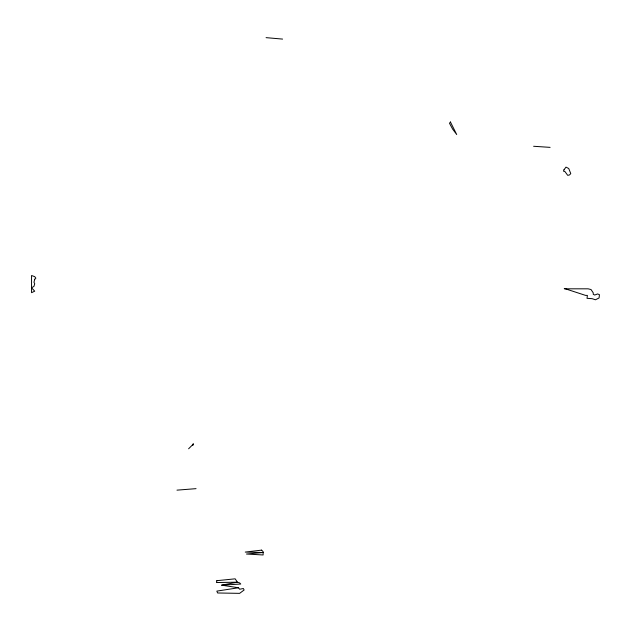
<?xml version="1.0" encoding="UTF-8"?>
<svg xmlns="http://www.w3.org/2000/svg" width="631" height="631" viewBox="0 0 631 631"><rect width="100%" height="100%" fill="white"/><g stroke="black" fill="none" stroke-linecap="round" stroke-linejoin="round"><path stroke-width="0.95" d="M193.07 443.948L192.692 445.439L193.441 443.948L188.598 448.791M221.678 585.158L237.406 582.176L239.638 582.918L240.758 584.038L221.678 585.158L238.526 587.761L239.638 589.251L243.369 588.51L244.11 590.001L239.638 593.353L217.585 592.982L216.835 591.113L238.526 587.761M176.972 490.145L196.052 488.654M564.319 288.817L588.116 288.817L591.042 289.55L593.235 292.839L593.235 294.298L594.702 295.032L597.62 293.936L599.45 294.669L599.087 297.958L595.427 299.78L592.138 298.684L587.019 298.321L587.39 295.395L585.56 295.395L564.319 288.454M533.613 146.274L550.106 147.37M266.077 37.647L282.585 39.09M216.835 580.686L216.465 582.547L237.406 582.176L235.166 578.824L216.835 580.686M34.721 279.265L33.971 282.246L34.721 283.737L33.971 286.34L31.55 287.823L34.721 291.183L31.55 292.674L31.55 275.51L34.721 276.654L35.841 278.145L34.721 279.265M563.94 169.865L563.593 171.238L564.966 171.577L567.703 175.339L569.414 175L570.779 173.628L568.728 168.501L565.991 167.128L563.94 169.865M450.439 122.004L449.493 123.266L452.648 129.126L456.702 134.529L450.439 122.004M261.62 550.129L245.254 552.078L263.111 552.511L246.476 554.026L263.111 554.972L263.111 551.62L261.62 550.129"/></g></svg>
